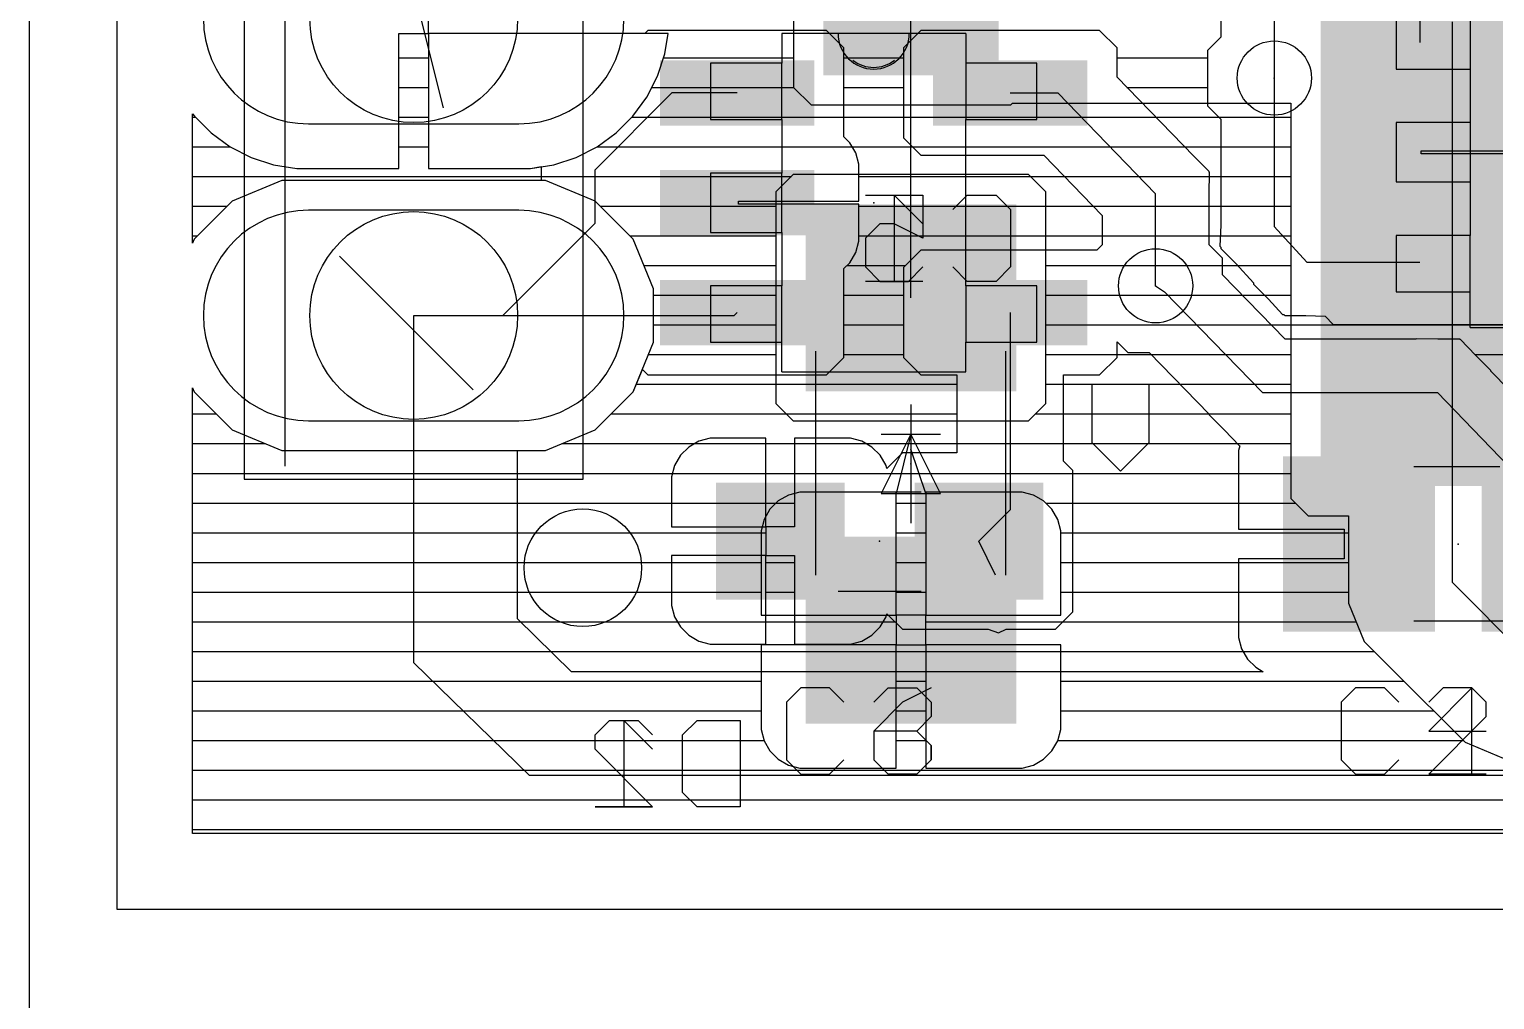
# Model space of a CAD drawing. Extents: x 0 to 50.7, y 0 to 50.
# Drawn here: x 0 to 12.54, y 16.32 to 24.63 of the extents above; entities that cross this region are included whole.
import ezdxf

# ---------------------------------------------------------------- set-up
doc = ezdxf.new("R2010")
doc.units = 0
for name, color, linetype in [('1', 14, 'CONTINUOUS'), ('125', 2, 'CONTINUOUS'), ('126', 214, 'CONTINUOUS'), ('16', 174, 'CONTINUOUS'), ('17', 94, 'CONTINUOUS'), ('18', 94, 'CONTINUOUS'), ('19', 54, 'CONTINUOUS'), ('20', 178, 'CONTINUOUS'), ('21', 251, 'CONTINUOUS'), ('22', 251, 'CONTINUOUS'), ('23', 178, 'CONTINUOUS'), ('24', 178, 'CONTINUOUS'), ('25', 251, 'CONTINUOUS'), ('26', 251, 'CONTINUOUS'), ('51', 251, 'CONTINUOUS'), ('52', 251, 'CONTINUOUS')]:
    doc.layers.add(name, color=color, linetype=linetype)

# ---------------------------------------------------------------- blocks, each defined once
blk = doc.blocks.new('PIE')
blk.add_circle((0, 0), 0.5)
blk = doc.blocks.new('RECT')
blk.add_solid([(-0.5, -0.5), (0.5, -0.5), (-0.5, 0.5), (0.5, 0.5)])
blk = doc.blocks.new('LONGP100')
blk.add_lwpolyline([(-0.5, -0.5), (0.5, -0.5, 1), (0.5, 0.5), (-0.5, 0.5, 1)], format="xyb", close=True)
blk = doc.blocks.new('ROUNDV')
blk.add_circle((0, 0), 0.5)

msp = doc.modelspace()

# ---------------------------------------------------------------- linework, layer by layer
at = {"layer": '1'}
for p, q in [((11.9002, 25.303), (11.9002, 24.5156)), ((3.4166, 24.5918), (3.4166, 24.8458)), ((10.1984, 24.9082), (10.1984, 24.5618)), ((10.6556, 24.7188), (10.6556, 24.2108)), ((3.1626, 23.4378), (3.1626, 24.5918)), ((3.1626, 24.5918), (3.4166, 24.5918)), ((5.2672, 24.5918), (3.4166, 24.5918)), ((3.4166, 24.5918), (3.4166, 23.4378)), ((5.2926, 24.6172), (5.2672, 24.5918)), ((6.8238, 24.6172), (5.2926, 24.6172)), ((6.9726, 24.4684), (6.8238, 24.6172)), ((7.6294, 24.6172), (7.4806, 24.4684)), ((9.1606, 24.6172), (7.6294, 24.6172)), ((9.3094, 24.4684), (9.1606, 24.6172)), ((6.9726, 23.7082), (6.9726, 24.4684)), ((7.4806, 24.4684), (7.4806, 23.6992)), ((9.3094, 24.2169), (9.3094, 24.4684)), ((10.1984, 24.5618), (10.0841, 24.4475)), ((3.1626, 24.384), (3.4166, 24.384)), ((6.9726, 24.384), (7.4806, 24.384)), ((9.3094, 24.384), (10.0841, 24.384)), ((10.0841, 24.4475), (10.0841, 23.9741)), ((9.9653, 23.5411), (9.3094, 24.2169)), ((10.6556, 24.2108), (10.6556, 22.9408)), ((3.1626, 24.13), (3.4166, 24.13)), ((5.4994, 24.0838), (4.839, 23.4234)), ((6.0582, 24.0838), (5.4994, 24.0838)), ((6.9726, 24.13), (7.4806, 24.13)), ((8.395, 24.0838), (8.8014, 24.0838)), ((8.8014, 24.0838), (9.6396, 23.2202)), ((9.3937, 24.13), (10.0841, 24.13)), ((10.0841, 23.9741), (10.1984, 23.8598)), ((1.3973, 22.7987), (1.3973, 23.9052)), ((1.3973, 23.9052), (1.4125, 23.8843)), ((1.3973, 23.876), (1.4208, 23.876)), ((1.4125, 23.8843), (1.5551, 23.7417)), ((3.1626, 23.876), (3.4166, 23.876)), ((6.9726, 23.876), (7.4806, 23.876)), ((9.6402, 23.876), (10.1822, 23.876)), ((10.1984, 23.8598), (10.1984, 22.9507)), ((1.5551, 23.7417), (1.7182, 23.6232)), ((7.0235, 23.6573), (6.9726, 23.7082)), ((1.3973, 23.622), (1.7205, 23.622)), ((1.7182, 23.6232), (1.8979, 23.5317)), ((3.1626, 23.622), (3.4166, 23.622)), ((7.0736, 23.5705), (7.0235, 23.6573)), ((7.0439, 23.622), (7.5578, 23.622)), ((7.4806, 23.6992), (7.6294, 23.5504)), ((9.8868, 23.622), (10.1984, 23.622)), ((11.9129, 23.5631), (11.9129, 23.5885)), ((11.9129, 23.5885), (12.9162, 23.5885)), ((1.8979, 23.5317), (2.0896, 23.4693)), ((2.0896, 23.4693), (2.2888, 23.4378)), ((7.0996, 23.4736), (7.0736, 23.5705)), ((7.0996, 23.1567), (7.0996, 23.4736)), ((7.6294, 23.5504), (8.682, 23.5504)), ((8.682, 23.5504), (9.1824, 23.0348)), ((10.0968, 23.4096), (9.9653, 23.5411)), ((12.9162, 23.5631), (11.9129, 23.5631)), ((1.3973, 23.368), (4.3818, 23.368)), ((2.1601, 23.3328), (1.7359, 23.1571)), ((4.3818, 23.3328), (2.1601, 23.3328)), ((2.2888, 23.4378), (3.1626, 23.4378)), ((3.4166, 23.4378), (4.2904, 23.4378)), ((4.2904, 23.4378), (4.3818, 23.4523)), ((4.3818, 23.4523), (4.3818, 23.3328)), ((4.839, 23.4234), (4.839, 22.9662)), ((7.0996, 23.368), (8.859, 23.368)), ((10.0968, 23.4056), (10.0968, 23.4096)), ((10.0996, 23.4027), (10.0968, 23.4056)), ((10.0968, 23.2168), (10.0996, 23.4027)), ((10.0991, 23.368), (10.1984, 23.368)), ((9.6396, 22.4328), (9.6396, 23.2202)), ((10.0968, 22.7838), (10.0968, 23.2168)), ((1.3973, 23.114), (1.6928, 23.114)), ((1.7359, 23.1571), (1.4113, 22.8325)), ((6.0709, 23.1313), (6.0709, 23.1567)), ((6.0709, 23.1567), (7.0996, 23.1567)), ((7.0996, 23.1313), (6.0709, 23.1313)), ((7.0996, 22.8144), (7.0996, 23.1313)), ((7.0996, 23.114), (9.1055, 23.114)), ((10.0968, 23.114), (10.1984, 23.114)), ((4.839, 22.9662), (4.0516, 22.1788)), ((9.1824, 23.0348), (9.1824, 22.7838)), ((1.3973, 22.86), (1.4388, 22.86)), ((1.4113, 22.8325), (1.3973, 22.7987)), ((7.0996, 22.86), (9.1824, 22.86)), ((10.0968, 22.86), (10.1945, 22.86)), ((10.1984, 22.9507), (10.1906, 22.7715)), ((10.6556, 22.9408), (10.935, 22.636)), ((7.0235, 22.6307), (7.0736, 22.7175)), ((7.0736, 22.7175), (7.0996, 22.8144)), ((7.6294, 22.7376), (7.4806, 22.5888)), ((9.1362, 22.7376), (7.6294, 22.7376)), ((9.1824, 22.7838), (9.1362, 22.7376)), ((10.2111, 22.6695), (10.0968, 22.7838)), ((10.1906, 22.7715), (10.1984, 22.763)), ((10.1984, 22.763), (10.1984, 22.7514)), ((10.1984, 22.7514), (10.3253, 22.6245)), ((6.9726, 22.5798), (7.0235, 22.6307)), ((6.9726, 21.8196), (6.9726, 22.5798)), ((6.9988, 22.606), (7.4978, 22.606)), ((7.4806, 22.5888), (7.4806, 21.8196)), ((10.2111, 22.5281), (10.2111, 22.6695)), ((10.2111, 22.606), (10.3423, 22.606)), ((10.3253, 22.6245), (10.4778, 22.4582)), ((10.935, 22.636), (11.9002, 22.636)), ((10.7474, 21.9756), (10.2111, 22.5281)), ((10.4778, 22.4582), (10.4778, 22.4466)), ((6.9726, 22.352), (7.4806, 22.352)), ((9.6396, 22.4328), (9.7158, 22.382)), ((9.7158, 22.382), (10.554, 21.5184)), ((10.3821, 22.352), (10.5724, 22.352)), ((10.4778, 22.4466), (10.6047, 22.3197)), ((6.0328, 22.1788), (6.0582, 22.2042)), ((8.395, 22.2042), (8.395, 20.516)), ((10.6047, 22.3197), (10.7259, 22.1875)), ((3.2896, 19.207), (3.2896, 22.1788)), ((3.2896, 22.1788), (4.0516, 22.1788)), ((4.0516, 22.1788), (6.0328, 22.1788)), ((6.9726, 22.098), (7.4806, 22.098)), ((10.6286, 22.098), (12.9924, 22.098)), ((10.7259, 22.1875), (10.7375, 22.187)), ((10.7375, 22.187), (10.7456, 22.1788)), ((10.7456, 22.1788), (10.9251, 22.1788)), ((10.9251, 22.1788), (11.091, 22.1716)), ((11.091, 22.1716), (11.16, 22.1026)), ((11.16, 22.1026), (12.6404, 22.1026)), ((9.3094, 21.8196), (9.3094, 21.9548)), ((9.3094, 21.9548), (9.4029, 21.8613)), ((11.8676, 21.9756), (10.7474, 21.9756)), ((11.8707, 21.9786), (11.8676, 21.9756)), ((12.0564, 21.9756), (11.8707, 21.9786)), ((12.242, 21.9756), (12.0564, 21.9756)), ((12.2451, 21.9725), (12.242, 21.9756)), ((12.2494, 21.9724), (12.2451, 21.9725)), ((12.3785, 21.839), (12.2494, 21.9724)), ((6.9726, 21.844), (7.4806, 21.844)), ((9.3094, 21.844), (9.6008, 21.844)), ((9.4029, 21.8613), (9.584, 21.8613)), ((9.584, 21.8613), (10.0968, 21.333)), ((12.3737, 21.844), (12.9924, 21.844)), ((12.5098, 21.7078), (12.3785, 21.839)), ((5.1679, 21.5251), (5.2471, 21.7163)), ((5.2471, 21.7163), (5.2926, 21.6708)), ((6.8238, 21.6708), (6.9726, 21.8196)), ((7.4806, 21.8196), (7.6294, 21.6708)), ((9.1606, 21.6708), (9.3094, 21.8196)), ((12.5098, 21.7034), (12.5098, 21.7078)), ((12.9708, 21.227), (12.5098, 21.7034)), ((5.1948, 21.59), (7.9378, 21.59)), ((5.2926, 21.6708), (6.8238, 21.6708)), ((7.6294, 21.6708), (7.9378, 21.6708)), ((7.9378, 21.6708), (7.9378, 21.0024)), ((8.8522, 20.9328), (8.8522, 21.6708)), ((8.8522, 21.6708), (9.1606, 21.6708)), ((8.8522, 21.59), (9.8474, 21.59)), ((4.8433, 21.2005), (5.1679, 21.5251)), ((10.554, 21.5184), (12.0526, 21.5184)), ((12.0526, 21.5184), (12.8146, 20.731)), ((4.9788, 21.336), (7.9378, 21.336)), ((8.8522, 21.336), (10.0939, 21.336)), ((10.0968, 21.333), (10.0968, 21.329)), ((10.0968, 21.329), (10.2284, 21.1974)), ((4.4191, 21.0248), (4.8433, 21.2005)), ((10.2284, 21.1974), (10.3578, 21.0641)), ((4.5572, 21.082), (5.6932, 21.082)), ((5.7303, 21.1034), (5.6435, 21.0533)), ((5.8272, 21.1294), (5.7303, 21.1034)), ((6.3044, 21.1294), (5.8272, 21.1294)), ((6.3044, 20.3714), (6.3044, 21.1294)), ((6.3044, 21.082), (6.5504, 21.082)), ((7.0276, 21.1294), (6.5504, 21.1294)), ((6.5504, 21.1294), (6.5504, 20.3714)), ((7.1245, 21.1034), (7.0276, 21.1294)), ((7.2113, 21.0533), (7.1245, 21.1034)), ((7.1616, 21.082), (7.9378, 21.082)), ((8.8522, 21.082), (10.3404, 21.082)), ((4.1786, 19.582), (4.1786, 21.0248)), ((4.1786, 21.0248), (4.4191, 21.0248)), ((5.5725, 20.9823), (5.5224, 20.8955)), ((5.6435, 21.0533), (5.5725, 20.9823)), ((7.2823, 20.9823), (7.2113, 21.0533)), ((7.3324, 20.8955), (7.2823, 20.9823)), ((7.4722, 21.0024), (7.3394, 20.8696)), ((7.9378, 21.0024), (7.4722, 21.0024)), ((10.3604, 21.064), (10.3494, 21.0232)), ((10.3494, 21.0232), (10.3494, 20.35)), ((10.3578, 21.0641), (10.3604, 21.064)), ((4.1786, 20.828), (5.5043, 20.828)), ((5.5224, 20.8955), (5.4964, 20.7986)), ((6.3044, 20.828), (6.5504, 20.828)), ((7.3394, 20.8696), (7.3324, 20.8955)), ((8.9314, 20.8536), (8.8522, 20.9328)), ((8.9314, 19.6432), (8.9314, 20.8536)), ((8.9314, 20.828), (10.3494, 20.828)), ((5.4964, 20.7986), (5.4964, 20.3714)), ((4.1786, 20.574), (5.4964, 20.574)), ((6.3044, 20.574), (6.5504, 20.574)), ((8.9314, 20.574), (10.3494, 20.574)), ((8.395, 20.516), (8.1274, 20.2484)), ((4.1786, 20.32), (6.3044, 20.32)), ((5.4964, 20.3714), (6.3044, 20.3714)), ((6.5504, 20.3714), (6.3044, 20.3714)), ((6.3044, 20.3714), (6.3044, 20.1254)), ((8.9314, 20.32), (11.2534, 20.32)), ((10.3494, 20.35), (11.2534, 20.35)), ((11.2534, 20.35), (11.2534, 20.096)), ((8.268, 19.9572), (8.1274, 20.2484)), ((6.3044, 20.1254), (5.4964, 20.1254)), ((5.4964, 20.1254), (5.4964, 19.6982)), ((6.3044, 19.3674), (6.3044, 20.1254)), ((6.3044, 20.1254), (6.5504, 20.1254)), ((6.5504, 20.1254), (6.5504, 19.3674)), ((11.2534, 20.096), (10.3494, 20.096)), ((10.3494, 20.096), (10.3494, 19.4228)), ((4.1786, 20.066), (5.4964, 20.066)), ((6.3044, 20.066), (6.5504, 20.066)), ((8.9314, 20.066), (10.3494, 20.066)), ((4.1786, 19.812), (5.4964, 19.812)), ((5.4964, 19.6982), (5.5224, 19.6013)), ((6.3044, 19.812), (6.5504, 19.812)), ((8.9314, 19.812), (10.3494, 19.812)), ((4.6417, 19.1308), (4.1786, 19.582)), ((5.5224, 19.6013), (5.5725, 19.5145)), ((7.2823, 19.5145), (7.3324, 19.6013)), ((7.3324, 19.6013), (7.3394, 19.6272)), ((7.3394, 19.6272), (7.4722, 19.4944)), ((8.7826, 19.4944), (8.9314, 19.6432)), ((4.2032, 19.558), (5.5474, 19.558)), ((5.5725, 19.5145), (5.6435, 19.4435)), ((5.6435, 19.4435), (5.7303, 19.3934)), ((6.3044, 19.558), (6.5504, 19.558)), ((7.1245, 19.3934), (7.2113, 19.4435)), ((7.2113, 19.4435), (7.2823, 19.5145)), ((7.3074, 19.558), (7.4086, 19.558)), ((7.4722, 19.4944), (8.2066, 19.4944)), ((8.2066, 19.4944), (8.2963, 19.4631)), ((8.2963, 19.4631), (8.361, 19.4944)), ((8.361, 19.4944), (8.7826, 19.4944)), ((8.8462, 19.558), (10.3494, 19.558)), ((5.7303, 19.3934), (5.8272, 19.3674)), ((5.8272, 19.3674), (6.3044, 19.3674)), ((6.5504, 19.3674), (7.0276, 19.3674)), ((7.0276, 19.3674), (7.1245, 19.3934)), ((10.3494, 19.4228), (10.3754, 19.3259)), ((10.3754, 19.3259), (10.4255, 19.2391)), ((4.2802, 18.2418), (3.2896, 19.207)), ((4.4639, 19.304), (10.388, 19.304)), ((10.4255, 19.2391), (10.4965, 19.1681)), ((10.5611, 19.1308), (4.6417, 19.1308)), ((10.4965, 19.1681), (10.5611, 19.1308)), ((14.6688, 18.2418), (4.2802, 18.2418))]:
    msp.add_line(p, q, dxfattribs=at)
at = {"layer": '125'}
for p, q in [((6.6019, 18.9917), (6.4791, 18.8689)), ((6.8477, 18.9917), (6.6019, 18.9917)), ((6.9706, 18.8689), (6.8477, 18.9917)), ((7.2275, 18.8689), (7.3504, 18.9917)), ((7.3504, 18.9917), (7.5961, 18.9917)), ((7.5961, 18.9917), (7.719, 18.8689)), ((11.3517, 18.9917), (11.2289, 18.8689)), ((11.5975, 18.9917), (11.3517, 18.9917)), ((11.7204, 18.8689), (11.5975, 18.9917)), ((12.1002, 18.9917), (11.9773, 18.8689)), ((12.3459, 18.9917), (12.1002, 18.9917)), ((12.4688, 18.8689), (12.3459, 18.9917)), ((6.4791, 18.8689), (6.4791, 18.3774)), ((7.719, 18.8689), (7.719, 18.746)), ((11.2289, 18.8689), (11.2289, 18.3774)), ((12.4688, 18.746), (12.4688, 18.8689)), ((7.719, 18.746), (7.5961, 18.6231)), ((11.9773, 18.2545), (12.4688, 18.746)), ((7.5961, 18.6231), (7.4732, 18.6231)), ((7.5961, 18.6231), (7.719, 18.5002)), ((7.719, 18.5002), (7.719, 18.3774)), ((6.4791, 18.3774), (6.6019, 18.2545)), ((6.8477, 18.2545), (6.9706, 18.3774)), ((7.3504, 18.2545), (7.2275, 18.3774)), ((7.719, 18.3774), (7.5961, 18.2545)), ((11.2289, 18.3774), (11.3517, 18.2545)), ((11.5975, 18.2545), (11.7204, 18.3774)), ((6.6019, 18.2545), (6.8477, 18.2545)), ((7.5961, 18.2545), (7.3504, 18.2545)), ((11.3517, 18.2545), (11.5975, 18.2545)), ((12.4688, 18.2545), (11.9773, 18.2545))]:
    msp.add_line(p, q, dxfattribs=at)
at = {"layer": '126'}
for p, q in [((7.6481, 22.9624), (7.4023, 23.2081)), ((7.4023, 23.2081), (7.4023, 22.4709)), ((7.905, 23.0853), (8.0279, 23.2081)), ((8.0279, 23.2081), (8.2736, 23.2081)), ((8.2736, 23.2081), (8.3965, 23.0853)), ((8.3965, 23.0853), (8.3965, 22.5938)), ((8.0279, 22.4709), (7.905, 22.5938)), ((8.3965, 22.5938), (8.2736, 22.4709)), ((7.6481, 22.4709), (7.1566, 22.4709)), ((8.2736, 22.4709), (8.0279, 22.4709)), ((5.3349, 18.4666), (5.0892, 18.7123)), ((5.0892, 18.7123), (5.0892, 17.9751)), ((5.5918, 18.5895), (5.7147, 18.7123)), ((5.7147, 18.7123), (6.0833, 18.7123)), ((6.0833, 18.7123), (6.0833, 17.9751)), ((5.5918, 18.098), (5.5918, 18.5895)), ((5.7147, 17.9751), (5.5918, 18.098)), ((5.3349, 17.9751), (4.8434, 17.9751)), ((6.0833, 17.9751), (5.7147, 17.9751))]:
    msp.add_line(p, q, dxfattribs=at)
at = {"layer": '16'}
for p, q in [((6.5416, 25.64), (6.5416, 24.1296)), ((3.4166, 24.5918), (3.4166, 24.8458)), ((3.1626, 23.4378), (3.1626, 24.5918)), ((3.1626, 24.5918), (3.4166, 24.5918)), ((5.4665, 24.5918), (3.4166, 24.5918)), ((3.4166, 24.5918), (3.4166, 23.4378)), ((5.4391, 24.4188), (5.4665, 24.5918)), ((12.1796, 19.8928), (12.1796, 24.6908)), ((3.1626, 24.384), (3.4166, 24.384)), ((5.3767, 24.2271), (5.4391, 24.4188)), ((5.4277, 24.384), (6.5416, 24.384)), ((5.2852, 24.0474), (5.3767, 24.2271)), ((3.1626, 24.13), (3.4166, 24.13)), ((5.3273, 24.13), (6.5416, 24.13)), ((6.5416, 24.1296), (6.6904, 23.9808)), ((5.1667, 23.8843), (5.2852, 24.0474)), ((6.6904, 23.9808), (8.4008, 23.9808)), ((8.4008, 23.9808), (8.4158, 23.9958)), ((8.4158, 23.9958), (10.7976, 23.9958)), ((10.7976, 23.9958), (10.7976, 20.6136)), ((1.3973, 22.7987), (1.3973, 23.9052)), ((1.3973, 23.9052), (1.4125, 23.8843)), ((1.3973, 23.876), (1.4208, 23.876)), ((1.4125, 23.8843), (1.5551, 23.7417)), ((3.1626, 23.876), (3.4166, 23.876)), ((5.0241, 23.7417), (5.1667, 23.8843)), ((5.1584, 23.876), (10.7976, 23.876)), ((1.5551, 23.7417), (1.7182, 23.6232)), ((4.861, 23.6232), (5.0241, 23.7417)), ((1.3973, 23.622), (1.7205, 23.622)), ((1.7182, 23.6232), (1.8979, 23.5317)), ((3.1626, 23.622), (3.4166, 23.622)), ((4.6813, 23.5317), (4.861, 23.6232)), ((4.8586, 23.622), (10.7976, 23.622)), ((1.8979, 23.5317), (2.0896, 23.4693)), ((2.0896, 23.4693), (2.2888, 23.4378)), ((4.2904, 23.4378), (4.4896, 23.4693)), ((4.4896, 23.4693), (4.6813, 23.5317)), ((1.3973, 23.368), (6.5221, 23.368)), ((2.1601, 23.3328), (1.7359, 23.1571)), ((4.4191, 23.3328), (2.1601, 23.3328)), ((2.2888, 23.4378), (3.1626, 23.4378)), ((3.4166, 23.4378), (4.2904, 23.4378)), ((4.8433, 23.1571), (4.4191, 23.3328)), ((6.5389, 23.3848), (6.3901, 23.236)), ((8.5523, 23.3848), (6.5389, 23.3848)), ((8.7011, 23.236), (8.5523, 23.3848)), ((8.5691, 23.368), (10.7976, 23.368)), ((6.3901, 23.236), (6.3901, 21.4256)), ((8.7011, 21.4256), (8.7011, 23.236)), ((1.3973, 23.114), (1.6928, 23.114)), ((1.7359, 23.1571), (1.4113, 22.8325)), ((5.1679, 22.8325), (4.8433, 23.1571)), ((4.8864, 23.114), (6.3901, 23.114)), ((8.7011, 23.114), (10.7976, 23.114)), ((1.3973, 22.86), (1.4388, 22.86)), ((1.4113, 22.8325), (1.3973, 22.7987)), ((5.1404, 22.86), (6.3901, 22.86)), ((5.3436, 22.4083), (5.1679, 22.8325)), ((8.7011, 22.86), (10.7976, 22.86)), ((5.2617, 22.606), (6.3901, 22.606)), ((8.7011, 22.606), (10.7976, 22.606)), ((5.3436, 21.9493), (5.3436, 22.4083)), ((5.3436, 22.352), (6.3901, 22.352)), ((8.7011, 22.352), (10.7976, 22.352)), ((5.3436, 22.098), (6.3901, 22.098)), ((8.7011, 22.098), (10.7976, 22.098)), ((5.1679, 21.5251), (5.3436, 21.9493)), ((5.3, 21.844), (6.3901, 21.844)), ((8.7011, 21.844), (10.7976, 21.844)), ((5.1948, 21.59), (6.3901, 21.59)), ((8.7011, 21.59), (10.7976, 21.59)), ((1.3973, 17.7465), (1.3973, 21.5589)), ((1.3973, 21.5589), (1.4113, 21.5251)), ((1.4113, 21.5251), (1.7359, 21.2005)), ((4.8433, 21.2005), (5.1679, 21.5251)), ((1.3973, 21.336), (1.6004, 21.336)), ((4.9788, 21.336), (6.4797, 21.336)), ((6.3901, 21.4256), (6.5389, 21.2768)), ((8.5523, 21.2768), (8.7011, 21.4256)), ((8.6115, 21.336), (10.7976, 21.336)), ((1.7359, 21.2005), (2.1601, 21.0248)), ((4.4191, 21.0248), (4.8433, 21.2005)), ((6.5389, 21.2768), (8.5523, 21.2768)), ((1.3973, 21.082), (2.022, 21.082)), ((4.5572, 21.082), (10.7976, 21.082)), ((2.1601, 21.0248), (4.4191, 21.0248)), ((1.3973, 20.828), (10.7976, 20.828)), ((1.3973, 20.574), (6.3925, 20.574)), ((6.4102, 20.5917), (6.3392, 20.5207)), ((6.497, 20.6418), (6.4102, 20.5917)), ((6.5939, 20.6678), (6.497, 20.6418)), ((7.4186, 20.6678), (6.5939, 20.6678)), ((7.4186, 19.6138), (7.4186, 20.6678)), ((7.4186, 20.574), (7.6726, 20.574)), ((8.4973, 20.6678), (7.6726, 20.6678)), ((7.6726, 20.6678), (7.6726, 19.6138)), ((8.5942, 20.6418), (8.4973, 20.6678)), ((8.681, 20.5917), (8.5942, 20.6418)), ((8.752, 20.5207), (8.681, 20.5917)), ((8.6987, 20.574), (10.8372, 20.574)), ((10.7976, 20.6136), (10.9464, 20.4648)), ((6.3392, 20.5207), (6.2891, 20.4339)), ((8.8021, 20.4339), (8.752, 20.5207)), ((10.9464, 20.4648), (11.2906, 20.4648)), ((11.2906, 20.4648), (11.2906, 19.716)), ((1.3973, 20.32), (6.2631, 20.32)), ((6.2891, 20.4339), (6.2631, 20.337)), ((6.2631, 20.337), (6.2631, 19.6138)), ((7.4186, 20.32), (7.6726, 20.32)), ((8.8281, 20.337), (8.8021, 20.4339)), ((8.8281, 19.6138), (8.8281, 20.337)), ((8.8281, 20.32), (11.2906, 20.32)), ((1.3973, 20.066), (6.2631, 20.066)), ((7.4186, 20.066), (7.6726, 20.066)), ((8.8281, 20.066), (11.2906, 20.066)), ((12.7916, 19.2808), (12.1796, 19.8928)), ((1.3973, 19.812), (6.2631, 19.812)), ((7.4186, 19.812), (7.6726, 19.812)), ((8.8281, 19.812), (11.2906, 19.812)), ((11.2906, 19.716), (11.4259, 19.3892)), ((6.2631, 19.6138), (7.4186, 19.6138)), ((7.6726, 19.6138), (7.4186, 19.6138)), ((7.4186, 19.6138), (7.4186, 19.3598)), ((7.6726, 19.3598), (7.6726, 19.6138)), ((7.6726, 19.6138), (8.8281, 19.6138)), ((1.3973, 19.558), (7.4186, 19.558)), ((7.6726, 19.558), (11.356, 19.558)), ((7.4186, 19.3598), (6.2631, 19.3598)), ((6.2631, 19.3598), (6.2631, 18.6366)), ((7.4186, 18.3058), (7.4186, 19.3598)), ((7.4186, 19.3598), (7.6726, 19.3598)), ((8.8281, 19.3598), (7.6726, 19.3598)), ((7.6726, 19.3598), (7.6726, 18.3058)), ((8.8281, 18.6366), (8.8281, 19.3598)), ((11.4259, 19.3892), (11.676, 19.1391)), ((1.3973, 19.304), (6.2631, 19.304)), ((7.4186, 19.304), (7.6726, 19.304)), ((8.8281, 19.304), (11.5112, 19.304)), ((11.676, 19.1391), (12.288, 18.5271)), ((1.3973, 19.05), (6.2631, 19.05)), ((7.4186, 19.05), (7.6726, 19.05)), ((8.8281, 19.05), (11.7652, 19.05)), ((1.3973, 18.796), (6.2631, 18.796)), ((7.4186, 18.796), (7.6726, 18.796)), ((8.8281, 18.796), (12.0192, 18.796)), ((6.2631, 18.6366), (6.2891, 18.5397)), ((8.8021, 18.5397), (8.8281, 18.6366)), ((1.3973, 18.542), (6.2885, 18.542)), ((6.2891, 18.5397), (6.3392, 18.4529)), ((6.3392, 18.4529), (6.4102, 18.3819)), ((7.4186, 18.542), (7.6726, 18.542)), ((8.681, 18.3819), (8.752, 18.4529)), ((8.752, 18.4529), (8.8021, 18.5397)), ((8.8027, 18.542), (12.2732, 18.542)), ((12.288, 18.5271), (12.6148, 18.3918)), ((6.4102, 18.3819), (6.497, 18.3318)), ((6.497, 18.3318), (6.5939, 18.3058)), ((8.4973, 18.3058), (8.5942, 18.3318)), ((8.5942, 18.3318), (8.681, 18.3819)), ((1.3973, 18.288), (16.3372, 18.288)), ((6.5939, 18.3058), (7.4186, 18.3058)), ((7.6726, 18.3058), (8.4973, 18.3058)), ((1.3973, 18.034), (16.7172, 18.034)), ((1.3973, 17.78), (22.6987, 17.78)), ((22.6987, 17.7465), (1.3973, 17.7465))]:
    msp.add_line(p, q, dxfattribs=at)
at = {"layer": '19'}
msp.add_line((7.5456, 22.3308), (7.5456, 24.8848), dxfattribs=at)
at = {"layer": '20'}
for p, q in [((0, 50), (0, 0)), ((0.7496, 32.0988), (0.7496, 17.0988)), ((0.7496, 17.0988), (30.7496, 17.0988))]:
    msp.add_line(p, q, dxfattribs=at)
at = {"layer": '21'}
for p, q in [((1.8396, 28.6588), (1.8396, 20.7788)), ((4.7396, 20.7788), (4.7396, 28.6588)), ((2.1896, 20.8888), (2.1896, 28.5488)), ((7.506, 24.5918), (6.9472, 24.5918)), ((8.014, 22.8138), (8.014, 23.4742)), ((6.9472, 21.6962), (7.506, 21.6962)), ((1.8396, 20.7788), (4.7396, 20.7788))]:
    msp.add_line(p, q, dxfattribs=at)
msp.add_arc((7.2266, 24.5908), 0.2888, 232, 308, dxfattribs=at)
msp.add_arc((7.2266, 24.5908), 0.2888, 232, 308, dxfattribs=at)
at = {"layer": '22'}
for p, q in [((7.5456, 21.4168), (7.5456, 21.1628)), ((7.2916, 21.1628), (7.5456, 21.1628)), ((7.5456, 21.1628), (7.2916, 20.6548)), ((7.5456, 21.1628), (7.4186, 20.6548)), ((7.5456, 21.1628), (7.5456, 21.0358)), ((7.5456, 21.1628), (7.7996, 21.1628)), ((7.7996, 20.6548), (7.5456, 21.1628)), ((7.5456, 21.0358), (7.5456, 20.4008)), ((7.6726, 20.6548), (7.5456, 21.0358)), ((7.2916, 20.6548), (7.4186, 20.6548)), ((7.4186, 20.6548), (7.6726, 20.6548)), ((7.6726, 20.6548), (7.7996, 20.6548))]:
    msp.add_line(p, q, dxfattribs=at)
at = {"layer": '23'}
for p in [(10.6556, 24.2108), (7.2266, 23.144), (9.6396, 22.4328), (7.2774, 20.2484), (12.2304, 20.223)]:
    msp.add_point(p, dxfattribs=at)
at = {"layer": '24'}
msp.add_point((7.5456, 20.9088), dxfattribs=at)
at = {"layer": '25'}
for p, q in [((9.0935, 21.5825), (9.0935, 21.091)), ((9.585, 21.091), (9.585, 21.5825)), ((9.0935, 21.091), (9.3392, 20.8453)), ((9.3392, 20.8453), (9.585, 21.091)), ((6.6019, 18.9917), (6.4791, 18.8689)), ((6.8477, 18.9917), (6.6019, 18.9917)), ((6.9706, 18.8689), (6.8477, 18.9917)), ((7.719, 18.9917), (7.4732, 18.8689)), ((11.3517, 18.9917), (11.2289, 18.8689)), ((11.5975, 18.9917), (11.3517, 18.9917)), ((11.7204, 18.8689), (11.5975, 18.9917)), ((12.3459, 18.9917), (11.9773, 18.6231)), ((12.3459, 18.2545), (12.3459, 18.9917)), ((6.4791, 18.8689), (6.4791, 18.3774)), ((7.4732, 18.8689), (7.2275, 18.6231)), ((11.2289, 18.8689), (11.2289, 18.3774)), ((7.2275, 18.6231), (7.2275, 18.3774)), ((7.5961, 18.6231), (7.2275, 18.6231)), ((7.719, 18.5002), (7.5961, 18.6231)), ((11.9773, 18.6231), (12.4688, 18.6231)), ((7.719, 18.3774), (7.719, 18.5002)), ((6.4791, 18.3774), (6.6019, 18.2545)), ((6.8477, 18.2545), (6.9706, 18.3774)), ((7.2275, 18.3774), (7.3504, 18.2545)), ((7.5961, 18.2545), (7.719, 18.3774)), ((11.2289, 18.3774), (11.3517, 18.2545)), ((11.5975, 18.2545), (11.7204, 18.3774)), ((6.6019, 18.2545), (6.8477, 18.2545)), ((7.3504, 18.2545), (7.5961, 18.2545)), ((11.3517, 18.2545), (11.5975, 18.2545))]:
    msp.add_line(p, q, dxfattribs=at)
at = {"layer": '26'}
for p, q in [((7.1566, 23.2081), (7.6481, 23.2081)), ((7.6481, 23.2081), (7.6481, 22.8395)), ((7.905, 23.0853), (8.0279, 23.2081)), ((8.0279, 23.2081), (8.2736, 23.2081)), ((8.2736, 23.2081), (8.3965, 23.0853)), ((8.3965, 23.0853), (8.3965, 22.5938)), ((7.2795, 22.9624), (7.1566, 22.8395)), ((7.4023, 22.9624), (7.2795, 22.9624)), ((7.6481, 22.8395), (7.4023, 22.9624)), ((7.1566, 22.8395), (7.1566, 22.5938)), ((7.1566, 22.5938), (7.2795, 22.4709)), ((7.5252, 22.4709), (7.6481, 22.5938)), ((8.0279, 22.4709), (7.905, 22.5938)), ((8.3965, 22.5938), (8.2736, 22.4709)), ((7.2795, 22.4709), (7.5252, 22.4709)), ((8.2736, 22.4709), (8.0279, 22.4709)), ((4.8434, 18.5895), (4.9663, 18.7123)), ((4.9663, 18.7123), (5.212, 18.7123)), ((5.212, 18.7123), (5.3349, 18.5895)), ((5.5918, 18.5895), (5.7147, 18.7123)), ((5.7147, 18.7123), (6.0833, 18.7123)), ((6.0833, 18.7123), (6.0833, 17.9751)), ((4.8434, 18.4666), (4.8434, 18.5895)), ((5.5918, 18.098), (5.5918, 18.5895)), ((5.3349, 17.9751), (4.8434, 18.4666)), ((5.7147, 17.9751), (5.5918, 18.098)), ((4.8434, 17.9751), (5.3349, 17.9751)), ((6.0833, 17.9751), (5.7147, 17.9751))]:
    msp.add_line(p, q, dxfattribs=at)
at = {"layer": '51'}
for p, q in [((3.5436, 23.9568), (3.1626, 25.4808)), ((11.697, 24.7696), (11.697, 24.287)), ((12.332, 24.7696), (12.332, 24.287)), ((6.4392, 24.5918), (6.4392, 24.3378)), ((6.9218, 24.5918), (6.4392, 24.5918)), ((7.5314, 24.5918), (6.9218, 24.5918)), ((8.014, 24.5918), (7.5314, 24.5918)), ((8.014, 24.5918), (8.014, 24.3378)), ((6.4392, 24.3378), (5.8296, 24.3378)), ((5.8296, 24.3378), (5.8296, 23.8552)), ((6.4392, 23.8552), (6.4392, 24.3378)), ((8.014, 24.3378), (8.014, 23.8552)), ((8.6236, 24.3378), (8.014, 24.3378)), ((8.6236, 23.8552), (8.6236, 24.3378)), ((11.697, 24.287), (12.332, 24.287)), ((12.332, 24.287), (12.332, 23.8298)), ((5.8296, 23.8552), (6.4392, 23.8552)), ((6.4392, 23.8552), (6.4392, 23.398)), ((8.014, 22.4328), (8.014, 23.8552)), ((8.014, 23.8552), (8.6236, 23.8552)), ((12.332, 23.8298), (11.697, 23.8298)), ((11.697, 23.8298), (11.697, 23.3218)), ((12.332, 23.8298), (12.332, 23.3218)), ((6.4392, 23.398), (5.8296, 23.398)), ((5.8296, 23.398), (5.8296, 22.89)), ((6.4392, 22.89), (6.4392, 23.398)), ((11.697, 23.3218), (12.332, 23.3218)), ((12.332, 23.3218), (12.332, 22.8646)), ((5.8296, 22.89), (6.4392, 22.89)), ((6.4392, 22.89), (6.4392, 22.4328)), ((12.332, 22.8646), (11.697, 22.8646)), ((11.697, 22.8646), (11.697, 22.382)), ((12.332, 22.382), (12.332, 22.8646)), ((3.7976, 21.5438), (2.6546, 22.6868)), ((6.4392, 22.4328), (5.8296, 22.4328)), ((5.8296, 22.4328), (5.8296, 21.9502)), ((6.4392, 21.9502), (6.4392, 22.4328)), ((8.014, 22.4328), (8.014, 21.9502)), ((8.6236, 22.4328), (8.014, 22.4328)), ((8.6236, 21.9502), (8.6236, 22.4328)), ((11.697, 22.382), (12.332, 22.382)), ((12.332, 22.0772), (12.332, 22.382)), ((12.332, 22.0772), (14.0592, 22.0772)), ((5.8296, 21.9502), (6.4392, 21.9502)), ((6.4392, 21.6962), (6.4392, 21.9502)), ((8.014, 21.6962), (8.014, 21.9502)), ((8.014, 21.9502), (8.6236, 21.9502)), ((6.4392, 21.6962), (8.014, 21.6962)), ((12.5864, 20.883), (11.8494, 20.883)), ((7.6334, 20.6674), (6.9214, 20.6674)), ((7.6334, 19.8164), (6.9214, 19.8164)), ((12.6114, 19.563), (11.8494, 19.563))]:
    msp.add_line(p, q, dxfattribs=at)
for centre in [(3.2896, 24.7188), (3.2896, 22.1788)]:
    msp.add_circle(centre, 0.889, dxfattribs=at)
msp.add_arc((7.2266, 24.5918), 0.3048, 180, 0, dxfattribs=at)
msp.add_arc((7.2266, 24.5918), 0.3048, 180, 0, dxfattribs=at)
at = {"layer": '52'}
for p, q in [((6.7328, 19.9563), (6.7328, 21.874)), ((8.3584, 19.9563), (8.3584, 21.874))]:
    msp.add_line(p, q, dxfattribs=at)

# ---------------------------------------------------------------- block references
at = {"layer": '1'}
for name, p, xscale, yscale in [('RECT', (11.9002, 24.5156), 1.27, 0.5588), ('PIE', (10.6556, 24.2108), 0.635, 0.635), ('RECT', (6.0582, 24.0838), 1.3208, 0.5588), ('RECT', (8.395, 24.0838), 1.3208, 0.5588), ('RECT', (11.9002, 23.5758), 1.27, 0.5588), ('RECT', (6.0582, 23.144), 1.3208, 0.5588), ('RECT', (11.9002, 22.636), 1.27, 0.5588), ('PIE', (9.6396, 22.4328), 0.635, 0.635), ('RECT', (6.0582, 22.2042), 1.3208, 0.5588), ('RECT', (8.395, 22.2042), 1.3208, 0.5588)]:
    msp.add_blockref(name, p, dxfattribs=dict(at, xscale=xscale, yscale=yscale))
at = {"layer": '1', "xscale": 1.3, "yscale": 1.5, "rotation": 180}
for p in [(11.3804, 20.223), (13.0804, 20.223)]:
    msp.add_blockref('RECT', p, dxfattribs=at)
at = {"layer": '1', "xscale": 1.1, "rotation": 180}
for p in [(6.4274, 20.2484), (8.1274, 20.2484)]:
    msp.add_blockref('RECT', p, dxfattribs=at)
at = {"layer": '16', "xscale": 2.2, "yscale": 8}
msp.add_blockref('RECT', (12.1516, 24.7188), dxfattribs=at)
at = {"layer": '16'}
for p, xscale, yscale, rotation in [((7.5456, 24.8848), 1.3, 1.5, 90), ((7.5456, 22.3308), 1.6, 1.803, 270), ((7.5456, 19.4868), 1.6, 1.803, 270)]:
    msp.add_blockref('RECT', p, dxfattribs=dict(at, xscale=xscale, yscale=yscale, rotation=rotation))
at = {"layer": '17', "xscale": 1.8, "yscale": 1.8, "rotation": 180}
for p in [(3.2896, 24.7188), (3.2896, 24.7188), (3.2896, 22.1788), (3.2896, 22.1788)]:
    msp.add_blockref('LONGP100', p, dxfattribs=at)
at = {"layer": '18', "xscale": 1.0064, "yscale": 1.0064}
msp.add_blockref('ROUNDV', (4.7374, 20.0198), dxfattribs=at)
msp.add_blockref('ROUNDV', (4.7374, 20.0198), dxfattribs=at)
at = {"layer": '51', "rotation": 180}
for p, xscale, yscale in [((11.4998, 20.2218), 0.7501, 1.4501), ((6.6972, 20.2433), 0.5001, 0.95), ((7.8656, 20.2433), 0.5001, 0.95)]:
    msp.add_blockref('RECT', p, dxfattribs=dict(at, xscale=xscale, yscale=yscale))
at = {"layer": '52', "xscale": 0.7366, "yscale": 1.7526, "rotation": 270}
for p in [(7.5456, 22.2296), (7.5456, 19.588)]:
    msp.add_blockref('RECT', p, dxfattribs=at)

doc.saveas('drawing.dxf')
